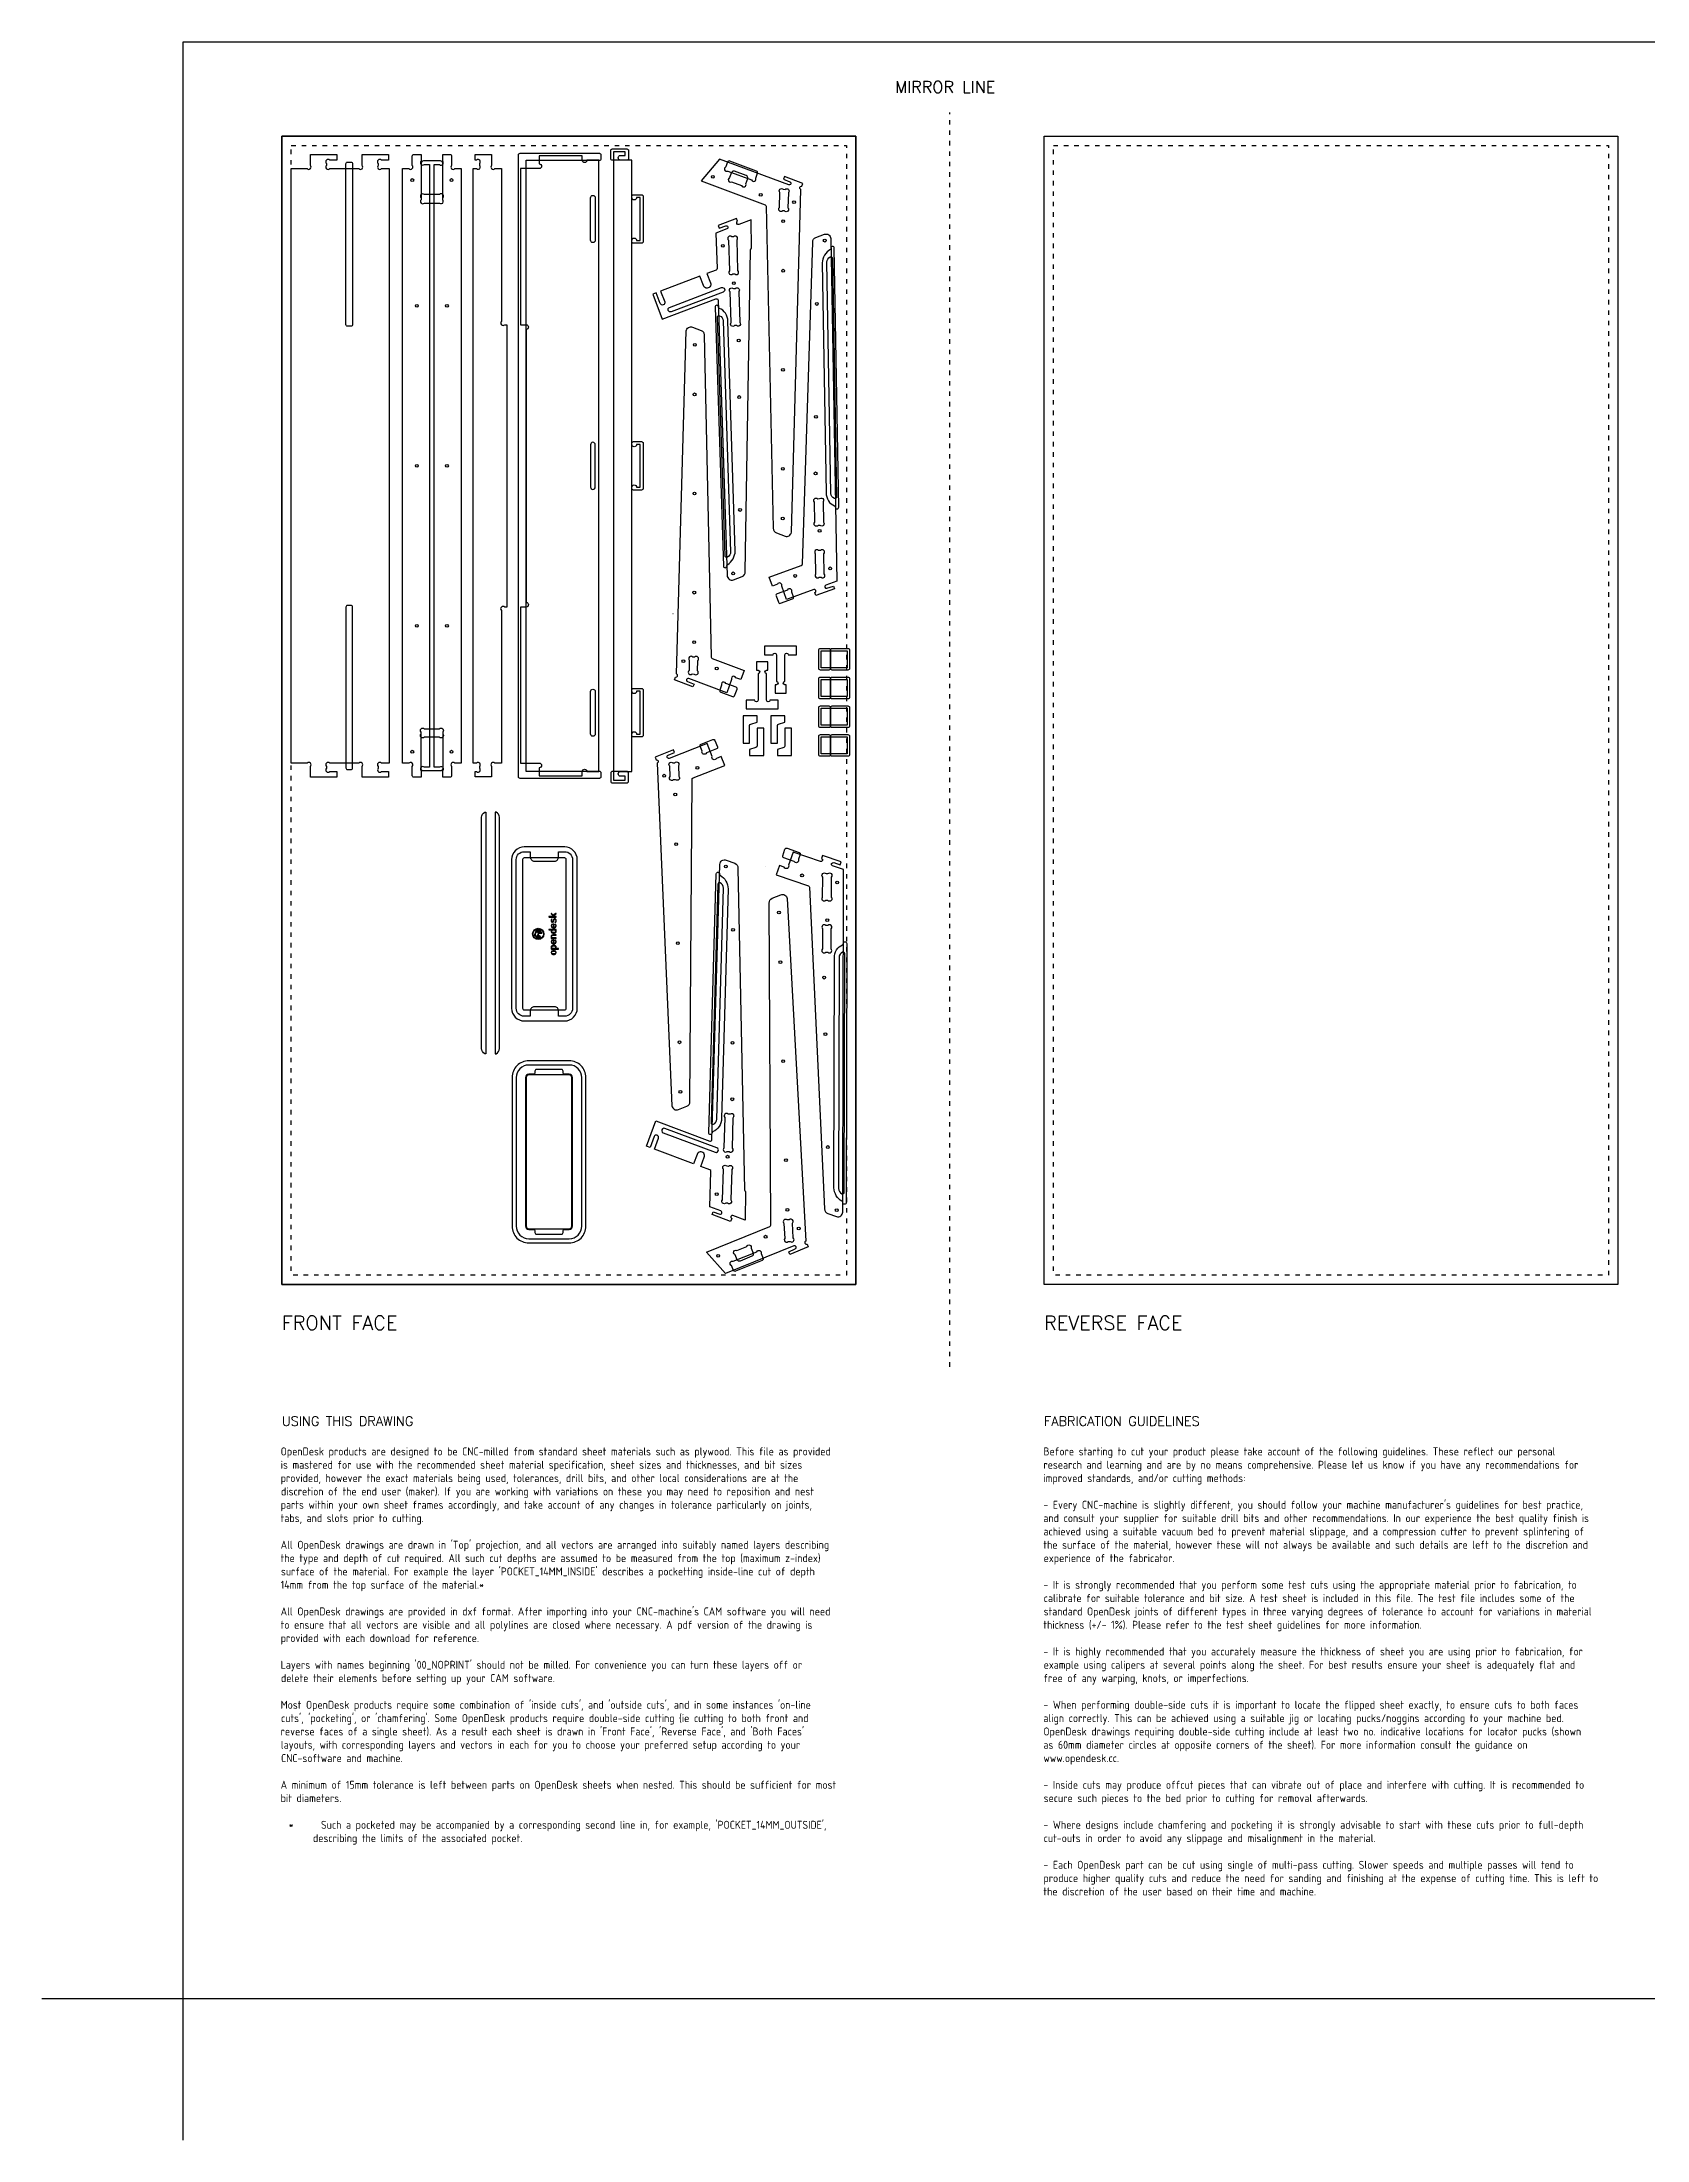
# Model space of a CAD drawing. Extents: x -300 to 5880, y -300 to 4158.
# Drawn here: x -300 to 3112, y -300 to 4158 of the extents above; entities that cross this region are included whole.
import ezdxf
from ezdxf.enums import TextEntityAlignment as Align

# ---------------------------------------------------------------- set-up
doc = ezdxf.new("R2010")
doc.units = 0
doc.linetypes.add('DGN_STYLE_5', pattern=[22.17944, 9.505474, -12.673965])
doc.layers.get('0').update_dxf_attribs({"linetype": 'CONTINUOUS'})
for name, color, linetype in [('00-NOPRINT_TEXT', 7, 'CONTINUOUS'), ('00_NOPRINT_TOLERANCE', 7, 'DGN_STYLE_5'), ('CUTOUT_18MM_INSIDE', 1, 'CONTINUOUS'), ('CUTOUT_18MM_OUTSIDE', 6, 'CONTINUOUS'), ('POCKET_11MM_INSIDE', 171, 'CONTINUOUS'), ('POCKET_12MM_INSIDE', 172, 'CONTINUOUS'), ('POCKET_12MM_OUTSIDE', 172, 'CONTINUOUS'), ('POCKET_1MM_INSIDE', 161, 'CONTINUOUS'), ('POCKET_4MM_INSIDE', 115, 'CONTINUOUS'), ('POCKET_6MM_INSIDE', 145, 'CONTINUOUS'), ('POCKET_6MM_OUTSIDE', 145, 'CONTINUOUS'), ('POCKET_8MM_INSIDE', 168, 'CONTINUOUS'), ('POCKET_9MM_INSIDE', 169, 'CONTINUOUS')]:
    doc.layers.add(name, color=color, linetype=linetype)
doc.layers.add('BOARD_$TH-NOMINAL', color=3, linetype='CONTINUOUS', lineweight=30)
doc.layers.add('TOP-HOLE-6MM-DIAM_14MM', color=220, linetype='CONTINUOUS', true_color=0xff00c7)
doc.styles.add('OD-ISOCP-17', font='isocp.shx', dxfattribs={"height": 17})
doc.styles.add('OD-SIMPLEX-20', font='simplex.shx', dxfattribs={"height": 20})
doc.styles.add('OD-SIMPLEX-25', font='simplex.shx', dxfattribs={"height": 25})
doc.styles.add('OD-SIMPLEX-30', font='simplex.shx', dxfattribs={"height": 30})

msp = doc.modelspace()

# ---------------------------------------------------------------- linework, layer by layer
msp.add_lwpolyline([(210, 3958), (210, 1518), (1430, 1518), (1430, 3958)], close=True)
at = {"layer": '00-NOPRINT_TEXT', "flags": 128}
msp.add_lwpolyline([(0, 4158), (5880, 4158), (5880, 0), (0, 0)], close=True, dxfattribs=at)
msp.add_lwpolyline([(0, -300), (0, 0), (-300, 0)], dxfattribs=at)
at = {"layer": '00_NOPRINT_TOLERANCE'}
msp.add_line((1630, 1343.2), (1630, 4008), dxfattribs=at)
at = {"layer": '00_NOPRINT_TOLERANCE', "flags": 128}
for points in [[(210, 3958), (1430, 3958), (1430, 1518), (210, 1518)], [(230, 3938), (1410, 3938), (1410, 1538), (230, 1538)], [(1830, 3958), (3050, 3958), (3050, 1518), (1830, 1518)], [(1850, 3938), (3030, 3938), (3030, 1538), (1850, 1538)]]:
    msp.add_lwpolyline(points, close=True, dxfattribs=at)
at = {"layer": 'BOARD_$TH-NOMINAL', "flags": 128}
for points in [[(210, 3958), (1430, 3958), (1430, 1518), (210, 1518)], [(1830, 3958), (3050, 3958), (3050, 1518), (1830, 1518)]]:
    msp.add_lwpolyline(points, close=True, dxfattribs=at)
at = {"layer": 'CUTOUT_18MM_INSIDE', "linetype": 'Continuous'}
for points in [[(866, 3736.8), (866, 3826.8, -1), (876, 3826.8), (876, 3736.8, -1)], [(866, 3302.3), (866, 3212.3, 1), (876, 3212.3), (876, 3302.3, 1)], [(866, 2687.8), (866, 2777.8, -1), (876, 2777.8), (876, 2687.8, -1)]]:
    msp.add_lwpolyline(points, format="xyb", close=True, dxfattribs=at)
at = {"layer": 'CUTOUT_18MM_INSIDE'}
msp.add_lwpolyline([(727.8, 1641.7, 0.414214), (734.8, 1634.7), (744.3, 1634.7, -0.414214), (747.8, 1631.2), (747.8, 1628.2, 0.414214), (751.3, 1624.7), (804.3, 1624.7, 0.414214), (807.8, 1628.2), (807.8, 1631.2, -0.414214), (811.3, 1634.7), (820.8, 1634.7, 0.414214), (827.8, 1641.7), (827.8, 1957.7, 0.414214), (820.8, 1964.7), (811.3, 1964.7, -0.414214), (807.8, 1968.2), (807.8, 1971.2, 0.414214), (804.3, 1974.7), (751.3, 1974.7, 0.414214), (747.8, 1971.2), (747.8, 1968.2, -0.414214), (744.3, 1964.7), (734.8, 1964.7, 0.414214), (727.8, 1957.7)], format="xyb", close=True, dxfattribs=at)
at = {"layer": 'CUTOUT_18MM_OUTSIDE', "color": 6, "linetype": 'Continuous'}
for p, q in [((1154.6, 3760.2), (1154.6, 3760.2)), ((1293.4, 3531.7), (1293.4, 3531.7)), ((1041, 2943.4), (1041.7, 2943.6)), ((1075.9, 2805.1), (1075.9, 2805.1)), ((1238.2, 2405.1), (1238.2, 2405.1)), ((1141.9, 1674.6), (1141.9, 1674.6))]:
    msp.add_line(p, q, dxfattribs=at)
for points in [[(914.9, 3924.8), (914.9, 2589.8), (939.9, 2589.8), (939.9, 2597.8), (929.9, 2597.8, -1), (929.9, 2607.8), (953.9, 2607.8), (953.9, 2687.3, -1), (963.9, 2687.3), (971.9, 2687.3), (971.9, 2778.3), (963.9, 2778.3, -1), (953.9, 2778.3), (953.9, 3211.8, -1), (963.9, 3211.8), (971.9, 3211.8), (971.9, 3302.8), (963.9, 3302.8, -1), (953.9, 3302.8), (953.9, 3736.3, -1), (963.9, 3736.3), (971.9, 3736.3), (971.9, 3827.3), (963.9, 3827.3, -1), (953.9, 3827.3), (953.9, 3906.8), (929.9, 3906.8, -1), (929.9, 3916.8), (939.9, 3916.8), (939.9, 3924.8)], [(229.7, 2625.8), (229.7, 3888.8), (263.4, 3888.8, 1), (270.5, 3895.8), (270.5, 3918.6), (298.4, 3918.6), (326.7, 3918.6), (326.7, 3906.8), (311.8, 3906.8, 1), (304.7, 3899.7), (304.7, 3895.8, 1), (311.8, 3888.8), (373.4, 3888.8, 1), (380.5, 3895.8), (380.5, 3918.6), (408.4, 3918.6), (436.7, 3918.6), (436.7, 3906.8), (421.8, 3906.8, 1), (414.7, 3899.7), (414.7, 3895.8, 1), (421.8, 3888.8), (437.7, 3888.8), (437.7, 2625.8), (421.8, 2625.8, 1), (414.7, 2618.7), (414.7, 2614.8, 1), (421.8, 2607.8), (436.7, 2607.8), (436.7, 2596), (408.4, 2596), (380.5, 2596), (380.5, 2618.7, 1), (373.4, 2625.8), (311.8, 2625.8, 1), (304.7, 2618.7), (304.7, 2614.8, 1), (311.8, 2607.8), (326.7, 2607.8), (326.7, 2596), (298.4, 2596), (270.5, 2596), (270.5, 2618.7, 1), (263.4, 2625.8)], [(466.7, 2625.8), (466.7, 3888.8), (480.2, 3888.8, 1), (487.2, 3895.8), (487.2, 3915.8, -0.414214), (490.2, 3918.8), (506, 3918.8), (506, 3904.8, 1), (513, 3897.8), (523.9, 3897.8), (523.9, 2616.8), (513, 2616.8, 1), (506, 2609.7), (506, 2595.8), (490.2, 2595.8, -0.414214), (487.2, 2598.8), (487.2, 2618.7, 1), (480.2, 2625.8)], [(533.9, 2616.8), (533.9, 3897.8), (544.8, 3897.8, 1), (551.9, 3904.8), (551.9, 3918.8), (567.6, 3918.8, -0.414214), (570.6, 3915.8), (570.6, 3895.8, 1), (577.7, 3888.8), (591.1, 3888.8), (591.1, 2625.8), (577.7, 2625.8, 1), (570.6, 2618.7), (570.6, 2598.8, -0.414214), (567.6, 2595.8), (551.9, 2595.8), (551.9, 2609.7, 1), (544.8, 2616.8)], [(688.5, 3557.3), (688.5, 2957.3), (683.6, 2957.3, 1), (676.5, 2950.2), (676.5, 2625.8), (662.8, 2625.8, 1), (655.8, 2618.7), (655.8, 2596.4), (633.5, 2596.4), (620.5, 2596.4), (620.5, 2607.8), (623.4, 2607.8, 1), (630.5, 2614.8), (630.5, 2618.7, 1), (623.4, 2625.8), (616.5, 2625.8), (616.5, 3888.8), (623.4, 3888.8, 1), (630.5, 3895.8), (630.5, 3899.7, 1), (623.4, 3906.8), (620.5, 3906.8), (620.5, 3918.6), (633.5, 3918.6), (655.8, 3918.6), (655.8, 3895.8, 1), (662.8, 3888.8), (676.5, 3888.8), (676.5, 3564.3, 1), (683.6, 3557.3)], [(717, 3888.8), (717, 3557.3), (729.2, 3557.3, -1), (729.2, 3547.3), (729.2, 2967.3, -1), (729.2, 2957.3), (717, 2957.3), (717, 2625.8), (757, 2625.8, -1), (757, 2615.8), (757, 2598.8), (848.5, 2598.8), (848.5, 2607.8, -1), (858.5, 2607.8), (884, 2607.8), (884, 3906.8), (858.5, 3906.8, -1), (848.5, 3906.8), (848.5, 3915.8), (757, 3915.8), (757, 3898.8, -1), (757, 3888.8)], [(1207.3, 3780.2), (1181.5, 3770.4), (1181.4, 3770.4, -0.976109), (1178.8, 3776.9), (1176.5, 3782.9), (1137.3, 3768), (1139.4, 3762.3), (1153.4, 3767.3, -1), (1155.8, 3760.7), (1132.7, 3751.9), (1135.1, 3676.7, -0.320521), (1132.9, 3673.4), (1113.4, 3666), (1121, 3646, -1.000001), (1105.9, 3640.2), (1098.3, 3660.2), (1015, 3628.6), (1023.7, 3605.7, -1), (1014.4, 3602.2), (1005.7, 3625.1), (998.2, 3622.2), (1018.4, 3568.9), (1132.6, 3612.3, -0.514553), (1137.3, 3609.1), (1156.5, 3024.3, 0.514543), (1170, 3015.2), (1170, 3015.2), (1188.3, 3022.2, 0.334209), (1194.7, 3032.3), (1206.2, 3716.3, -0.306929), (1208.5, 3719.5)], [(1376.6, 3740.2), (1389.4, 3012.3), (1389.4, 3012.3), (1366.1, 3003.8, 1), (1368.5, 2997.3), (1382.5, 3002), (1384.6, 2996.3), (1345.1, 2982), (1342.9, 2988, 0.976109), (1340.4, 2994.5), (1282.5, 2973.5), (1272.4, 3001.4, 1), (1263.3, 3005.6), (1253, 3001.9), (1246, 3021.1), (1314.1, 3045.8, 0.306929), (1316.4, 3049), (1338.3, 3732.7, -0.334209), (1344.8, 3742.8), (1363.3, 3749.5), (1363.2, 3749.4, -0.514543)], [(1107.7, 3536), (1122.4, 2851.1, 0.306942), (1124.7, 2847.9), (1192.5, 2822.5), (1185.3, 2803.3), (1174.9, 2807.2, 1), (1165.8, 2803.1), (1155.5, 2775.3), (1074.7, 2805.6, 1), (1072.2, 2799), (1086, 2793.5), (1083.8, 2787.8), (1044.5, 2802.6), (1046.7, 2808.5, 0.976109), (1049, 2815.2), (1049, 2815.2), (1069.4, 3543.9, -0.485193), (1082.8, 3552), (1101.2, 3545.2, -0.306932)], [(1360.3, 3180.7), (1361, 3137.8, -1), (1354.1, 3130.6), (1349.9, 3130.6, -1), (1342.7, 3137.5), (1342, 3180.4, -1), (1349, 3187.5), (1353.1, 3187.6, -1)], [(1362.9, 3027.8), (1362.2, 3070.7, 1), (1355, 3077.6), (1350.8, 3077.6, 1), (1343.9, 3070.4), (1344.6, 3027.5, 1), (1351.8, 3020.6), (1356, 3020.6, 1)], [(1093.7, 2821.9), (1094.3, 2843.8, 1), (1087.4, 2851), (1083.3, 2851.1, 1), (1076, 2844.3), (1075.4, 2822.4, 1), (1082.3, 2815.1), (1086.4, 2815, 1)], [(1077.3, 1905.9), (1081.8, 2591, -0.306942), (1084, 2594.2), (1151.4, 2620.6), (1144, 2639.7), (1133.7, 2635.7, -1), (1124.5, 2639.7), (1113.7, 2667.2), (1033.4, 2635.8, -1), (1030.9, 2642.3), (1044.5, 2648), (1042.3, 2653.7), (1003.2, 2638.4), (1005.5, 2632.4, -0.976109), (1007.9, 2625.8), (1007.9, 2625.8), (1039.2, 1897.5, 0.485193), (1052.8, 1889.5), (1071, 1896.7, 0.306932)], [(1052.7, 2619.7), (1053.6, 2597.9, -1), (1046.8, 2590.5), (1042.7, 2590.4, -1), (1035.3, 2597.1), (1034.4, 2619, -1), (1041.1, 2626.3), (1045.3, 2626.5, -1)], [(1194.7, 1654.8), (1168.8, 1664.5), (1168.8, 1664.5, 0.976109), (1166.1, 1658), (1163.9, 1652), (1124.6, 1666.8), (1126.7, 1672.5), (1140.7, 1667.6, 1), (1143.1, 1674.1), (1119.9, 1682.8), (1122.1, 1758, 0.320521), (1119.8, 1761.4), (1100.4, 1768.7), (1107.9, 1788.7, 1.000001), (1092.7, 1794.4), (1085.2, 1774.4), (1001.8, 1805.7), (1010.4, 1828.6, 1), (1001.1, 1832.1), (992.5, 1809.2), (985, 1812), (1005, 1865.4), (1119.3, 1822.5, 0.514553), (1124, 1825.6), (1141, 2410.6, -0.514543), (1154.5, 2419.7), (1154.4, 2419.7), (1172.8, 2412.8, -0.334209), (1179.2, 2402.6), (1193.3, 1718.7, 0.306929), (1195.6, 1715.5)], [(1402.1, 1671.6), (1404, 2399.6), (1404, 2399.6), (1380.6, 2407.7, -1), (1382.9, 2414.3), (1396.9, 2409.8), (1398.9, 2415.6), (1359.2, 2429.3), (1357.1, 2423.2, -0.976109), (1354.7, 2416.7), (1296.5, 2436.8), (1286.8, 2408.8, -1), (1277.8, 2404.4), (1267.4, 2408), (1260.8, 2388.6), (1329.2, 2365, -0.306929), (1331.6, 2361.8), (1363.7, 1678.5, 0.334209), (1370.4, 1668.6), (1388.9, 1662.1), (1388.9, 1662.2, 0.514543)], [(1377.8, 2383.7), (1377.7, 2340.8, -1), (1370.6, 2333.8), (1366.4, 2333.8, -1), (1359.4, 2340.9), (1359.5, 2383.7, -1), (1366.6, 2390.8), (1370.7, 2390.8, -1)], [(1377.4, 2230.8), (1377.5, 2273.7, 1), (1370.5, 2280.8), (1366.3, 2280.8, 1), (1359.2, 2273.7), (1359.1, 2230.9, 1), (1366.2, 2223.8), (1370.3, 2223.8, 1)]]:
    msp.add_lwpolyline(points, format="xyb", close=True, dxfattribs=at)
at = {"layer": 'CUTOUT_18MM_OUTSIDE'}
for points in [[(1237.3, 3812.1, -0.306932), (1239.6, 3808.9), (1254.6, 3124.9, 0.334209), (1261.1, 3114.8), (1279.5, 3107.9, 0.485193), (1292.9, 3116.1), (1313, 3844.8, -0.976109), (1315.3, 3851.4), (1317.5, 3857.4), (1278.2, 3872.1), (1276, 3866.4), (1289.8, 3861, -1), (1287.3, 3854.4), (1140.4, 3909.3), (1101.3, 3862.9)], [(1279.2, 2774.1), (1282.2, 2774.1), (1282.2, 2792.1), (1279.2, 2792.1, -1), (1279.2, 2799.1), (1279.2, 2856.1, -1), (1286.2, 2856.1), (1304.2, 2856.1), (1304.2, 2874.1), (1236.2, 2874.1), (1236.2, 2856.1), (1254.2, 2856.1, -1), (1261.2, 2856.1), (1261.2, 2799.1, -1), (1261.2, 2792.1), (1258.2, 2792.1), (1258.2, 2774.1)], [(1222.2, 2841.1), (1219.2, 2841.1), (1219.2, 2823.1), (1222.2, 2823.1, -1), (1222.2, 2816.1), (1222.2, 2759.1, -1), (1215.2, 2759.1), (1197.2, 2759.1), (1197.2, 2741.1), (1265.2, 2741.1), (1265.2, 2759.1), (1247.2, 2759.1, -1), (1240.2, 2759.1), (1240.2, 2816.1, -1), (1240.2, 2823.1), (1243.2, 2823.1), (1243.2, 2841.1)], [(1190.2, 2726.1), (1190.2, 2668.1), (1204.2, 2668.1), (1204.2, 2705.5, -0.332673), (1206.8, 2708.8), (1220.2, 2712.8), (1220.2, 2726.1)], [(1249.2, 2726.1), (1249.2, 2668.1), (1263.2, 2668.1), (1263.2, 2705.5, -0.332673), (1265.8, 2708.8), (1279.2, 2712.8), (1279.2, 2726.1)], [(1234.2, 2641.6), (1234.2, 2699.6), (1220.2, 2699.6), (1220.2, 2662.3, -0.332673), (1217.7, 2658.9), (1204.2, 2654.9), (1204.2, 2641.6)], [(1293.2, 2641.6), (1293.2, 2699.6), (1279.2, 2699.6), (1279.2, 2662.3, -0.332673), (1276.7, 2658.9), (1263.2, 2654.9), (1263.2, 2641.6)], [(634.3, 2019.3), (634.3, 2510.6, -0.294716), (641.3, 2521.5, -0.142895), (643.3, 2521.8), (643.3, 2008.1, -0.142895), (641.3, 2008.3, -0.294716)], [(672.3, 2019.3), (672.3, 2510.6, 0.294716), (665.2, 2521.5, 0.142895), (663.3, 2521.8), (663.3, 2008.1, 0.142895), (665.2, 2008.3, 0.294716)], [(746.6, 2417.5), (789.6, 2417.5, 0.414214), (798.1, 2426), (798.1, 2437.5), (811.1, 2437.5, -0.414214), (827.9, 2420.7), (827.9, 2104.7, -0.414214), (811.1, 2087.9), (798.1, 2087.9), (798.1, 2099.4, 0.414214), (789.6, 2107.9), (746.6, 2107.9, 0.414214), (738.1, 2099.4), (738.1, 2087.9), (725.1, 2087.9, -0.414214), (708.3, 2104.7), (708.3, 2420.7, -0.414214), (725.1, 2437.5), (738.1, 2437.5), (738.1, 2426, 0.414214)], [(1247.2, 1640.9, 0.306932), (1249.4, 1644.1), (1246, 2328.2, -0.334209), (1252.2, 2338.5), (1270.4, 2345.9, -0.485193), (1284, 2338.1), (1323.7, 1610.1, 0.976109), (1326.2, 1603.6), (1328.6, 1597.7), (1289.6, 1581.9), (1287.4, 1587.6), (1300.9, 1593.4, 1), (1298.3, 1599.9), (1153, 1541.1), (1112.6, 1586.4)], [(847.3, 1957.7, 0.414214), (820.8, 1984.2), (734.8, 1984.2, 0.414214), (708.3, 1957.7), (708.3, 1641.7, 0.414214), (734.8, 1615.2), (820.8, 1615.2, 0.414214), (847.3, 1641.7)]]:
    msp.add_lwpolyline(points, format="xyb", close=True, dxfattribs=at)
for points in [[(1411.7, 2828.3), (1356.2, 2828.3), (1356.2, 2864.3), (1411.7, 2864.3)], [(1411.7, 2767.3), (1356.2, 2767.3), (1356.2, 2803.3), (1411.7, 2803.3)], [(1411.7, 2706.3), (1356.2, 2706.3), (1356.2, 2742.3), (1411.7, 2742.3)], [(1411.7, 2645.3), (1356.2, 2645.3), (1356.2, 2681.3), (1411.7, 2681.3)]]:
    msp.add_lwpolyline(points, close=True, dxfattribs=at)
at = {"layer": 'POCKET_11MM_INSIDE'}
for points in [[(1413.2, 2823.3), (1379.7, 2823.3, -0.414214), (1376.2, 2826.8), (1376.2, 2865.8, -0.414214), (1379.7, 2869.3), (1413.2, 2869.3, -0.414214), (1416.7, 2865.8), (1416.7, 2826.8, -0.414214)], [(1413.2, 2762.3), (1379.7, 2762.3, -0.414214), (1376.2, 2765.8), (1376.2, 2804.8, -0.414214), (1379.7, 2808.3), (1413.2, 2808.3, -0.414214), (1416.7, 2804.8), (1416.7, 2765.8, -0.414214)], [(1413.2, 2701.3), (1379.7, 2701.3, -0.414214), (1376.2, 2704.8), (1376.2, 2743.8, -0.414214), (1379.7, 2747.3), (1413.2, 2747.3, -0.414214), (1416.7, 2743.8), (1416.7, 2704.8, -0.414214)], [(1413.2, 2640.3), (1379.7, 2640.3, -0.414214), (1376.2, 2643.8), (1376.2, 2682.8, -0.414214), (1379.7, 2686.3), (1413.2, 2686.3, -0.414214), (1416.7, 2682.8), (1416.7, 2643.8, -0.414214)]]:
    msp.add_lwpolyline(points, format="xyb", close=True, dxfattribs=at)
at = {"layer": 'POCKET_12MM_INSIDE', "color": 175, "linetype": 'Continuous'}
for points in [[(349.7, 3553.8, -0.414214), (346.2, 3557.3), (346.2, 3899.1, -0.414214), (349.7, 3902.6), (356.7, 3902.6, -0.414214), (360.2, 3899.1), (360.2, 3557.3, -0.414214), (356.7, 3553.8)], [(1165.9, 3860.6), (1187, 3852.8, 0.996654), (1196.1, 3856.9), (1200.2, 3867.8, 0.414214), (1197.2, 3874.2), (1172.3, 3883.5, 0.414214), (1165.9, 3880.6), (1161.8, 3869.7, 1.003335)], [(544.8, 3833.8), (513, 3833.8, 1), (505.9, 3826.7), (505.9, 3822.8, 1), (513, 3815.8), (544.8, 3815.8, 1), (551.9, 3822.8), (551.9, 3826.7, 1)], [(349.7, 2960.8, 0.414214), (346.2, 2957.3), (346.2, 2615.5, 0.414214), (349.7, 2612), (356.7, 2612, 0.414214), (360.2, 2615.5), (360.2, 2957.3, 0.414214), (356.7, 2960.8)], [(544.8, 2680.8), (513, 2680.8, -1), (505.9, 2687.8), (505.9, 2691.7, -1), (513, 2698.8), (544.8, 2698.8, -1), (551.9, 2691.7), (551.9, 2687.8, -1)], [(1177.2, 1590.4), (1198, 1598.8, -0.996654), (1207.2, 1595), (1211.6, 1584.2, -0.414214), (1208.8, 1577.7), (1184.1, 1567.7, -0.414214), (1177.6, 1570.4), (1173.3, 1581.2, -1.003335)]]:
    msp.add_lwpolyline(points, format="xyb", close=True, dxfattribs=at)
at = {"layer": 'POCKET_12MM_INSIDE', "color": 47, "linetype": 'Continuous'}
for points in [[(1286.6, 3837.6), (1285.7, 3805.7, -1), (1278.5, 3798.9), (1274.5, 3799, -1), (1267.6, 3806.2), (1268.5, 3838.1, -1), (1275.8, 3844.9), (1279.7, 3844.8, -1)], [(1179.5, 3672.5), (1177.4, 3737.4, 1), (1170.1, 3744.2), (1166.2, 3744.1, 1), (1159.3, 3736.8), (1161.4, 3672, 1), (1168.7, 3665.1), (1172.7, 3665.3, 1)], [(1181, 3627.4), (1183.1, 3562.6, -1), (1176.2, 3555.3), (1172.3, 3555.2, -1), (1165, 3562), (1162.9, 3626.8, -1), (1169.7, 3634.1), (1173.7, 3634.3, -1)], [(1167.8, 1807.5), (1169.6, 1872.3, 1), (1162.7, 1879.6), (1158.8, 1879.7, 1), (1151.5, 1872.8), (1149.7, 1808, 1), (1156.5, 1800.7), (1160.5, 1800.6, 1)], [(1166.5, 1762.4), (1164.6, 1697.5, -1), (1157.4, 1690.7), (1153.4, 1690.8, -1), (1146.5, 1698.1), (1148.4, 1762.9, -1), (1155.6, 1769.8), (1159.6, 1769.6, -1)], [(1297.1, 1616.7), (1295.4, 1648.5, 1), (1288, 1655.2), (1284, 1655, 1), (1277.3, 1647.5), (1279.1, 1615.7, 1), (1286.5, 1609), (1290.5, 1609.3, 1)]]:
    msp.add_lwpolyline(points, format="xyb", close=True, dxfattribs=at)
at = {"layer": 'POCKET_12MM_INSIDE'}
msp.add_lwpolyline([(698.3, 2104.7, 0.414214), (725.1, 2077.9), (811.1, 2077.9, 0.414214), (837.9, 2104.7), (837.9, 2420.7, 0.414214), (811.1, 2447.5), (725.1, 2447.5, 0.414214), (698.3, 2420.7)], format="xyb", close=True, dxfattribs=at)
at = {"layer": 'POCKET_12MM_OUTSIDE'}
msp.add_lwpolyline([(721.6, 2104.7, 0.414214), (725.1, 2101.2), (811.1, 2101.2, 0.414214), (814.6, 2104.7), (814.6, 2420.7, 0.414214), (811.1, 2424.2), (725.1, 2424.2, 0.414214), (721.6, 2420.7)], format="xyb", close=True, dxfattribs=at)
at = {"layer": 'POCKET_1MM_INSIDE'}
for points in [[(787.5, 2301.9), (793.1, 2305.3, 1), (792.6, 2306.2), (786.7, 2302.7), (783.3, 2306.1, 1), (782.6, 2305.4), (788.4, 2299.6), (777.9, 2299.6, 1), (777.9, 2298.6), (792.8, 2298.6, 1), (792.8, 2299.6), (789.8, 2299.6)], [(782.5, 2292.5, 0.064559), (782.3, 2290.9, 0.071132), (782.5, 2289.4, 0.090234), (783.1, 2288.3, 0.159121), (784.3, 2287.4), (784.9, 2287.3, 0.087909), (785.9, 2287.5), (786.4, 2287.8), (786.6, 2288, 0.07539), (787.1, 2288.6), (787.5, 2289.4), (787.7, 2290.2), (787.8, 2290.7), (787.9, 2291.3), (788.1, 2292), (788.5, 2292.9, -0.156256), (789.2, 2293.7), (789.6, 2293.8), (790.1, 2293.9, -0.165476), (791.2, 2293.5), (791.5, 2293.2), (791.8, 2292.9), (792.1, 2292.3), (792.2, 2291.9, -0.061667), (792.3, 2290.9, -0.057744), (792.2, 2289.8, -0.20065), (790.7, 2287.7, 1), (791.2, 2286.9, 0.20065), (793.2, 2289.6, 0.057744), (793.3, 2290.9, 0.061667), (793.2, 2292.1), (793, 2292.6), (792.6, 2293.4), (792.3, 2293.9), (791.9, 2294.3, 0.165476), (790.1, 2294.9), (789.4, 2294.8, 0.068873), (788.7, 2294.5, 0.157364), (787.6, 2293.4, 0.049524), (787.1, 2292.3), (786.9, 2291.5), (786.8, 2290.9), (786.7, 2290.4), (786.5, 2289.7), (786.3, 2289.1), (785.9, 2288.7), (785.8, 2288.6), (785.5, 2288.5, -0.087909), (784.9, 2288.3), (784.6, 2288.4, -0.159121), (783.9, 2288.9, -0.090234), (783.5, 2289.7, -0.071132), (783.3, 2290.9, -0.064559), (783.5, 2292.2, -0.112575), (784.1, 2293.4, 1), (783.3, 2294, 0.112575)], [(786.1, 2283.6, 1), (786.1, 2275.9), (789.5, 2275.9, 0.833525), (790.8, 2283.3, 1), (790.5, 2282.4, -0.833525), (789.5, 2276.9), (788.3, 2276.9), (788.3, 2283.1, 0.414214), (787.8, 2283.6)], [(787.3, 2276.9), (786.1, 2276.9, -1), (786.1, 2282.6), (787.3, 2282.6)], [(777.9, 2272.2, 1), (777.9, 2271.2), (783.6, 2271.2, 0.685082), (786.1, 2264.6), (789.5, 2264.6, 0.685082), (792.1, 2271.2), (792.8, 2271.2, 1), (792.8, 2272.2)], [(786.1, 2260.9, 0.685082), (783.6, 2254.2), (782.8, 2254.2, 1), (782.8, 2253.2), (792.8, 2253.2, 1), (792.8, 2254.2), (786.1, 2254.2, -1), (786.1, 2259.9), (792.8, 2259.9, 1), (792.8, 2260.9)], [(786.1, 2249.6, 1), (786.1, 2241.9), (789.5, 2241.9, 0.833525), (790.8, 2249.3, 1), (790.5, 2248.4, -0.833525), (789.5, 2242.9), (788.3, 2242.9), (788.3, 2249.1, 0.414214), (787.8, 2249.6)], [(786.1, 2238.2, 0.685082), (783.6, 2231.6), (782.8, 2231.6, 1), (782.8, 2230.6), (797.7, 2230.6, 1), (797.7, 2231.6), (792.1, 2231.6, 0.685082), (789.5, 2238.2)], [(789.5, 2271.2, -1), (789.5, 2265.6), (786.1, 2265.6, -1), (786.1, 2271.2)], [(787.3, 2248.6), (787.3, 2242.9), (786.1, 2242.9, -1), (786.1, 2248.6)], [(789.5, 2237.2, -1), (789.5, 2231.6), (786.1, 2231.6, -1), (786.1, 2237.2)], [(786.1, 2226.9, 1), (786.1, 2219.2), (789.5, 2219.2, 1), (789.5, 2226.9)], [(789.5, 2225.9, -1), (789.5, 2220.2), (786.1, 2220.2, -1), (786.1, 2225.9)]]:
    msp.add_lwpolyline(points, format="xyb", close=True, dxfattribs=at)
for points in [[(750.8, 2270), (750.6, 2269.7), (746.9, 2260.6), (746.9, 2260.5), (746.9, 2260.3), (747, 2260), (747.1, 2260), (752, 2255.5), (752.4, 2255.3), (759.1, 2255.3), (759.6, 2255.7), (759.5, 2256.3), (754.9, 2260.5), (756.4, 2264.4), (762.8, 2264.4), (763.3, 2264.8), (763.4, 2265), (763.2, 2265.4), (758.2, 2269.9), (758.1, 2270), (758.1, 2270), (758.1, 2270), (757.8, 2270.1), (751.1, 2270.1), (751, 2270)], [(755.4, 2264.9), (752.2, 2256.9), (748.1, 2260.5), (751.3, 2268.5)], [(757.6, 2268.9), (761.3, 2265.6), (756.3, 2265.6), (752.6, 2268.9)], [(757.6, 2256.5), (753.2, 2256.5), (754.4, 2259.4)]]:
    msp.add_lwpolyline(points, close=True, dxfattribs=at)
for radius in [12.1, 11.1]:
    msp.add_circle((755, 2262.7), radius, dxfattribs=at)
at = {"layer": 'POCKET_4MM_INSIDE'}
for points in [[(1372.7, 2823.3), (1354.7, 2823.3, -0.414214), (1351.2, 2826.8), (1351.2, 2865.8, -0.414214), (1354.7, 2869.3), (1372.7, 2869.3, -0.414214), (1376.2, 2865.8), (1376.2, 2826.8, -0.414214)], [(1372.7, 2762.3), (1354.7, 2762.3, -0.414214), (1351.2, 2765.8), (1351.2, 2804.8, -0.414214), (1354.7, 2808.3), (1372.7, 2808.3, -0.414214), (1376.2, 2804.8), (1376.2, 2765.8, -0.414214)], [(1372.7, 2701.3), (1354.7, 2701.3, -0.414214), (1351.2, 2704.8), (1351.2, 2743.8, -0.414214), (1354.7, 2747.3), (1372.7, 2747.3, -0.414214), (1376.2, 2743.8), (1376.2, 2704.8, -0.414214)], [(1372.7, 2640.3), (1354.7, 2640.3, -0.414214), (1351.2, 2643.8), (1351.2, 2682.8, -0.414214), (1354.7, 2686.3), (1372.7, 2686.3, -0.414214), (1376.2, 2682.8), (1376.2, 2643.8, -0.414214)]]:
    msp.add_lwpolyline(points, format="xyb", close=True, dxfattribs=at)
at = {"layer": 'POCKET_6MM_INSIDE'}
for points in [[(1358.7, 3688.5), (1367, 3200), (1367.2, 3195.7), (1368.1, 3191.3), (1369.6, 3187), (1371.7, 3183.1), (1374.3, 3179.5), (1377.4, 3176.5), (1380.8, 3174.2), (1384.4, 3172.4), (1384.3, 3172.5), (1385.2, 3172), (1385.9, 3171.3), (1386.4, 3170.3), (1386.6, 3169.3), (1386.9, 3168), (1387.7, 3166.8), (1388.9, 3166.1), (1390.2, 3165.8), (1391.4, 3166.1), (1392.6, 3166.9), (1393.4, 3168.1), (1393.6, 3169.4), (1384.2, 3720), (1383.9, 3721.3), (1383.1, 3722.5), (1381.9, 3723.3), (1380.7, 3723.5), (1379.4, 3723.2), (1378.2, 3722.4), (1377.4, 3721.2), (1377.2, 3719.9), (1377.1, 3718.9), (1376.6, 3717.9), (1375.9, 3717.1), (1375, 3716.6), (1371.8, 3714.5), (1368.8, 3711.8), (1366, 3708.6), (1363.5, 3705), (1361.6, 3701), (1360.1, 3696.8), (1359.1, 3692.6)], [(1173.7, 3076.2), (1157.9, 3564.5), (1157.6, 3568.9), (1156.7, 3573.2), (1155.2, 3577.5), (1153, 3581.4), (1150.3, 3584.9), (1147.2, 3587.9), (1143.7, 3590.2), (1140.1, 3591.8), (1140.3, 3591.8), (1139.3, 3592.2), (1138.6, 3593), (1138.1, 3594), (1137.9, 3595), (1137.6, 3596.3), (1136.8, 3597.4), (1135.6, 3598.2), (1134.3, 3598.4), (1133, 3598.1), (1131.8, 3597.3), (1131.1, 3596.1), (1130.9, 3594.8), (1148.6, 3044.3), (1148.9, 3043), (1149.7, 3041.9), (1151, 3041.1), (1152.3, 3040.9), (1153.5, 3041.2), (1154.7, 3042), (1155.4, 3043.3), (1155.6, 3044.5), (1155.8, 3045.6), (1156.2, 3046.6), (1156.9, 3047.4), (1157.8, 3047.9), (1160.9, 3050), (1163.9, 3052.8), (1166.7, 3056), (1169.1, 3059.7), (1171, 3063.7), (1172.4, 3067.9), (1173.3, 3072.1)], [(1158.4, 2358.7), (1144.5, 1870.3), (1144.2, 1866), (1143.3, 1861.6), (1141.8, 1857.4), (1139.6, 1853.4), (1136.9, 1849.9), (1133.8, 1846.9), (1130.3, 1844.6), (1126.7, 1842.9), (1126.9, 1843), (1126, 1842.5), (1125.2, 1841.8), (1124.7, 1840.8), (1124.5, 1839.8), (1124.2, 1838.5), (1123.4, 1837.3), (1122.2, 1836.6), (1120.9, 1836.4), (1119.6, 1836.7), (1118.5, 1837.5), (1117.7, 1838.7), (1117.5, 1840), (1133.2, 2390.5), (1133.5, 2391.8), (1134.3, 2392.9), (1135.5, 2393.7), (1136.8, 2393.9), (1138.1, 2393.6), (1139.2, 2392.8), (1140, 2391.6), (1140.2, 2390.3), (1140.3, 2389.3), (1140.8, 2388.3), (1141.5, 2387.5), (1142.4, 2386.9), (1145.5, 2384.8), (1148.5, 2382.1), (1151.3, 2378.9), (1153.7, 2375.2), (1155.6, 2371.2), (1157.1, 2367), (1158, 2362.8)], [(1383.4, 1723), (1384.4, 2211.6), (1384.6, 2215.9), (1385.4, 2220.3), (1386.8, 2224.6), (1388.8, 2228.6), (1391.4, 2232.2), (1394.5, 2235.2), (1397.9, 2237.6), (1401.4, 2239.4), (1401.3, 2239.3), (1402.2, 2239.8), (1402.9, 2240.6), (1403.4, 2241.6), (1403.6, 2242.6), (1403.8, 2243.9), (1404.6, 2245.1), (1405.8, 2245.9), (1407.1, 2246.1), (1408.4, 2245.9), (1409.5, 2245.1), (1410.3, 2243.9), (1410.6, 2242.6), (1409.4, 1691.9), (1409.1, 1690.6), (1408.4, 1689.4), (1407.2, 1688.6), (1405.9, 1688.4), (1404.6, 1688.6), (1403.4, 1689.4), (1402.6, 1690.6), (1402.4, 1691.9), (1402.2, 1692.9), (1401.8, 1693.9), (1401, 1694.7), (1400.1, 1695.2), (1396.9, 1697.2), (1393.8, 1699.8), (1391, 1703), (1388.5, 1706.6), (1386.5, 1710.6), (1384.9, 1714.7), (1383.9, 1718.9)]]:
    msp.add_lwpolyline(points, close=True, dxfattribs=at)
msp.add_lwpolyline([(856.3, 1957.7, 0.414214), (820.8, 1993.2), (734.8, 1993.2, 0.414214), (699.3, 1957.7), (699.3, 1641.7, 0.414214), (734.8, 1606.2), (820.8, 1606.2, 0.414214), (856.3, 1641.7)], format="xyb", close=True, dxfattribs=at)
at = {"layer": 'POCKET_6MM_OUTSIDE'}
msp.add_lwpolyline([(826.3, 1957.7, 0.414214), (820.8, 1963.2), (734.8, 1963.2, 0.414214), (729.3, 1957.7), (729.3, 1641.7, 0.414214), (734.8, 1636.2), (820.8, 1636.2, 0.414214), (826.3, 1641.7)], format="xyb", close=True, dxfattribs=at)
at = {"layer": 'POCKET_8MM_INSIDE'}
for points in [[(908.9, 3910.3), (908.9, 3927.3, -0.414214), (912.4, 3930.8), (943.2, 3930.8, -0.414214), (946.7, 3927.3), (946.7, 3910.3, -0.414214), (943.2, 3906.8), (912.4, 3906.8, -0.414214)], [(974.4, 3730.3), (957.4, 3730.3, -0.414214), (953.9, 3733.8), (953.9, 3829.8, -0.414214), (957.4, 3833.3), (974.4, 3833.3, -0.414214), (977.9, 3829.8), (977.9, 3733.8, -0.414214)], [(974.4, 3205.8), (957.4, 3205.8, -0.414214), (953.9, 3209.3), (953.9, 3305.3, -0.414214), (957.4, 3308.8), (974.4, 3308.8, -0.414214), (977.9, 3305.3), (977.9, 3209.3, -0.414214)], [(974.4, 2681.3), (957.4, 2681.3, -0.414214), (953.9, 2684.8), (953.9, 2780.8, -0.414214), (957.4, 2784.3), (974.4, 2784.3, -0.414214), (977.9, 2780.8), (977.9, 2684.8, -0.414214)], [(908.9, 2604.3), (908.9, 2587.3, 0.414214), (912.4, 2583.8), (943.2, 2583.8, 0.414214), (946.7, 2587.3), (946.7, 2604.3, 0.414214), (943.2, 2607.8), (912.4, 2607.8, 0.414214)]]:
    msp.add_lwpolyline(points, format="xyb", close=True, dxfattribs=at)
at = {"layer": 'POCKET_8MM_INSIDE', "linetype": 'Continuous'}
msp.add_lwpolyline([(729.2, 2607.8), (729.2, 3906.8), (885.5, 3906.8, 0.414214), (889, 3910.3), (889, 3917.3, 0.414214), (885.5, 3920.8), (715.5, 3920.8, 0.414214), (712, 3917.3), (712, 2597.3, 0.414214), (715.5, 2593.8), (885.5, 2593.8, 0.414214), (889, 2597.3), (889, 2604.3, 0.414214), (885.5, 2607.8)], format="xyb", close=True, dxfattribs=at)
at = {"layer": 'POCKET_9MM_INSIDE', "color": 5, "linetype": 'Continuous'}
for points in [[(505.9, 3900.3), (505.9, 3822.8, 1), (513, 3815.8), (544.8, 3815.8, 1), (551.9, 3822.8), (551.9, 3900.3, 0.414214), (546.9, 3905.3), (510.9, 3905.3, 0.414214)], [(1034, 3594.1), (1144.4, 3636, -1), (1148, 3626.7), (1037.6, 3584.8, -1)], [(505.9, 2614.2), (505.9, 2691.7, -1), (513, 2698.8), (544.8, 2698.8, -1), (551.9, 2691.7), (551.9, 2614.2, -0.414214), (546.9, 2609.2), (510.9, 2609.2, -0.414214)], [(1020.7, 1840.3), (1131.2, 1798.8, 1), (1134.7, 1808.1), (1024.2, 1849.6, 1)]]:
    msp.add_lwpolyline(points, format="xyb", close=True, dxfattribs=at)
at = {"layer": 'POCKET_9MM_INSIDE', "color": 92, "linetype": 'Continuous'}
for points in [[(1157.7, 3883.6), (1208.2, 3864.8, 1), (1217.3, 3868.9), (1217.2, 3868.9), (1221.1, 3879.2, 0.414214), (1219, 3883.7), (1161.9, 3905, 0.414214), (1157.4, 3903), (1153.6, 3892.7, 1)], [(1260.5, 2981), (1265.5, 2967.4, 0.414215), (1270, 2965.3), (1295.3, 2974.5, 0.414214), (1297.4, 2978.9), (1293.6, 2989.2, 1), (1284.6, 2993.5), (1262.6, 2985.5, 0.414212)], [(1142.9, 2776.3), (1167.9, 2766.9, 0.414212), (1172.4, 2769), (1177.5, 2782.5, 0.414215), (1175.5, 2787.1), (1153.8, 2795.1, 1), (1144.7, 2791), (1144.7, 2791.1), (1140.9, 2780.8, 0.414214)], [(1101.2, 2666.1), (1126.1, 2675.8, -0.414212), (1130.6, 2673.9), (1135.9, 2660.4, -0.414215), (1133.9, 2655.8), (1112.4, 2647.4, -1), (1103.2, 2651.4), (1103.2, 2651.3), (1099.2, 2661.6, -0.414214)], [(1274.7, 2429), (1279.4, 2442.7, -0.414215), (1283.9, 2444.8), (1309.3, 2436.1, -0.414214), (1311.5, 2431.6), (1307.9, 2421.3, -1), (1298.9, 2416.9), (1276.9, 2424.5, -0.414212)], [(1169.5, 1567.2), (1219.5, 1587.4, -1), (1228.7, 1583.5), (1228.6, 1583.5), (1232.8, 1573.3, -0.414214), (1230.8, 1568.8), (1174.3, 1545.9, -0.414214), (1169.7, 1547.8), (1165.6, 1558, -1)]]:
    msp.add_lwpolyline(points, format="xyb", close=True, dxfattribs=at)
at = {"layer": 'POCKET_9MM_INSIDE'}
for points in [[(1380.5, 3698), (1389.2, 3191.3, -0.544741), (1384.3, 3188, -0.294716), (1377, 3198.8), (1368.7, 3690, -0.294716), (1375.5, 3701.1, -0.544741)], [(1152, 3066.4), (1135.6, 3572.9, -0.544741), (1140.5, 3576.3, -0.294716), (1147.9, 3565.6), (1163.7, 3074.5, -0.294716), (1157, 3063.4, -0.544741)], [(1136.6, 2368.4), (1122.2, 1861.8, 0.544741), (1127.1, 1858.5, 0.294716), (1134.4, 1869.2), (1148.4, 2360.3, 0.294716), (1141.7, 2371.5, 0.544741)], [(1405.4, 1713.9), (1406.5, 2220.6, 0.544741), (1401.5, 2223.8, 0.294716), (1394.4, 2212.9), (1393.4, 1721.6, 0.294716), (1400.4, 1710.7, 0.544741)]]:
    msp.add_lwpolyline(points, format="xyb", close=True, dxfattribs=at)
at = {"layer": 'TOP-HOLE-6MM-DIAM_14MM', "color": 224, "linetype": 'Continuous'}
for centre in [(487.2, 3864.6), (487.2, 3864.6), (570.6, 3864.6), (570.6, 3864.6), (1125.9, 3871.4), (1227.8, 3833.3), (1298.6, 3817.7), (1275.6, 3777.3), (1147.1, 3724.9), (1275.4, 3672), (496.9, 3597.2), (560.9, 3597.2), (1275.1, 3461.4), (496.9, 3257.3), (560.9, 3257.3), (1274.8, 3250.8), (1274.6, 3145.5), (496.9, 2917.3), (560.9, 2917.3), (487.2, 2649.9), (570.6, 2649.9), (1266.6, 2308.2), (1269.6, 2202.9), (1275.6, 1992.4), (1281.5, 1781.9), (1134.3, 1709.9), (1284.5, 1676.6), (1238.3, 1619.4), (1308.6, 1636.9), (1137.4, 1578.6)]:
    msp.add_circle(centre, 3, dxfattribs=at)
at = {"layer": 'TOP-HOLE-6MM-DIAM_14MM', "color": 14, "linetype": 'Continuous'}
for centre in [(1363.9, 3735.8), (1170.5, 3645.5), (1347.1, 3601.3), (1181.1, 3523.6), (1087.7, 3514.5), (1087.4, 3409.2), (1182, 3403.6), (1345.3, 3361.4), (1344.5, 3241.4), (1087, 3198.6), (1183.9, 3163.6), (1353.1, 3119.3), (1169.1, 3028.9), (1375.3, 3039.5), (1086.6, 2988), (1300.9, 3023.4), (1086.4, 2882.7), (1063.4, 2842.3), (1134.2, 2826.7), (1022.6, 2598.9), (1093.2, 2615.6), (1046.3, 2558.9), (1048.1, 2453.6), (1153.6, 2406), (1315.7, 2387.2), (1390.4, 2372.2), (1169, 2271.4), (1369.4, 2292.1), (1051.6, 2243), (1362.5, 2169.9), (1365.2, 2049.9), (1055.2, 2032.5), (1168, 2031.4), (1057, 1927.2), (1167.4, 1911.4), (1157.4, 1789.4), (1370.5, 1810), (1389.4, 1675.8)]:
    msp.add_circle(centre, 3, dxfattribs=at)

# ---------------------------------------------------------------- texts
at = {"layer": '00-NOPRINT_TEXT', "style": 'OD-SIMPLEX-25'}
msp.add_text('MIRROR LINE', height=25, dxfattribs=at).set_placement((1513.3, 4049.9))
at = {"layer": '00-NOPRINT_TEXT', "color": 7}
for s, height, style, p in [('FRONT FACE', 30, 'OD-SIMPLEX-30', (210, 1451.3)), ('REVERSE FACE', 30, 'OD-SIMPLEX-30', (1830, 1451.3)), ('USING THIS DRAWING', 20, 'OD-SIMPLEX-20', (210, 1237.4)), ('FABRICATION GUIDELINES', 20, 'OD-SIMPLEX-20', (1830, 1237.4))]:
    msp.add_text(s, height=height, rotation=360, dxfattribs=dict(at, style=style)).set_placement(p, align=Align.TOP_LEFT)
at = {"layer": '00-NOPRINT_TEXT', "color": 7, "style": 'OD-ISOCP-17'}
for s, p in [('OpenDesk products are designed to be CNC-milled from standard sheet materials such as plywood. This file as provided', (207.4, 1154.7)), ('Before starting to cut your product please take account of the following guidelines. These reflect our personal', (1828.7, 1154.7)), ('is mastered for use with the recommended sheet material specification, sheet sizes and thicknesses, and bit sizes', (207.4, 1126.3)), ('provided, however the exact materials being used, tolerances, drill bits, and other local considerations are at the', (207.4, 1098)), ('research and learning and are by no means comprehensive. Please let us know if you have any recommendations for', (1828.7, 1126.3)), ('improved standards, and/or cutting methods:', (1828.7, 1098)), ('discretion of the end user (maker). If you are working with variations on these you may need to reposition and nest', (208.1, 1069.7)), ('tabs, and slots prior to cutting.', (207.4, 1013)), ('parts within your own sheet frames accordingly, and take account of any changes in tolerance particularly on joints,', (207.4, 1041.3)), ("- Every CNC-machine is slightly different, you should follow your machine manufacturer's guidelines for best practice,", (1828.7, 1041.3)), ('and consult your supplier for suitable drill bits and other recommendations. In our experience the best quality finish is', (1828.7, 1013)), ('achieved using a suitable vacuum bed to prevent material slippage, and a compression cutter to prevent splintering of', (1828.7, 984.7)), ('the type and depth of cut required. All such cut depths are assumed to be measured from the top (maximum z-index)', (207.4, 928)), ("All OpenDesk drawings are drawn in 'Top' projection, and all vectors are arranged into suitably named layers describing", (207.4, 956.3)), ('the surface of the material, however these will not always be available and such details are left to the discretion and', (1828.7, 956.3)), ('experience of the fabricator.', (1829.2, 928)), ("surface of the material. For example the layer 'POCKET_14MM_INSIDE' describes a pocketting inside-line cut of depth", (208, 899.7)), ('14mm from the top surface of the material.*', (207.4, 871.3)), ('- It is strongly recommended that you perform some test cuts using the appropriate material prior to fabrication, to', (1828.7, 871.3)), ('calibrate for suitable tolerance and bit size. A test sheet is included in this file. The test file includes some of the', (1829.3, 843)), ('to ensure that all vectors are visible and all polylines are closed where necessary. A pdf version of the drawing is', (207.4, 786.3)), ("All OpenDesk drawings are provided in dxf format. After importing into your CNC-machine's CAM software you will need", (207.4, 814.7)), ('thickness (+/- 1%%%). Please refer to the test sheet guidelines for more information.', (1828.7, 786.3)), ('standard OpenDesk joints of different types in three varying degrees of tolerance to account for variations in material', (1829.2, 814.7)), ('provided with each download for reference.', (207.4, 758)), ("Layers with names beginning '00_NOPRINT' should not be milled. For convenience you can turn these layers off or", (207.4, 701.3)), ('- It is highly recommended that you accurately measure the thickness of sheet you are using prior to fabrication, for', (1828.7, 729.7)), ('example using calipers at several points along the sheet. For best results ensure your sheet is adequately flat and', (1829.2, 701.3)), ('delete their elements before setting up your CAM software.', (208.1, 673)), ('free of any warping, knots, or imperfections.', (1828.7, 673)), ("Most OpenDesk products require some combination of 'inside cuts', and 'outside cuts', and in some instances 'on-line", (207.4, 616.3)), ('- When performing double-side cuts it is important to locate the flipped sheet exactly, to ensure cuts to both faces', (1828.7, 616.3)), ("reverse faces of a single sheet). As a result each sheet is drawn in 'Front Face', 'Reverse Face', and 'Both Faces'", (207.4, 559.7)), ("cuts', 'pocketing', or 'chamfering'. Some OpenDesk products require double-side cutting (ie cutting to both front and", (208.1, 588)), ('align correctly. This can be achieved using a suitable jig or locating pucks/noggins according to your machine bed.', (1828.7, 588)), ('layouts, with corresponding layers and vectors in each for you to choose your preferred setup according to your', (207.8, 531.3)), ('as 60mm diameter circles at opposite corners of the sheet). For more information consult the guidance on', (1828.7, 531.3)), ('OpenDesk drawings requiring double-side cutting include at least two no. indicative locations for locator pucks (shown', (1828.7, 559.7)), ('CNC-software and machine.', (208.2, 503)), ('www.opendesk.cc.', (1828.7, 503)), ('A minimum of 15mm tolerance is left between parts on OpenDesk sheets when nested. This should be sufficient for most', (207.4, 446.3)), ('- Inside cuts may produce offcut pieces that can vibrate out of place and interfere with cutting. It is recommended to', (1828.7, 446.3)), ('bit diameters.', (207.4, 418)), ('secure such pieces to the bed prior to cutting for removal afterwards.', (1829.2, 418)), ("*      Such a pocketed may be accompanied by a corresponding second line in, for example, 'POCKET_14MM_OUTSIDE',", (224.4, 361.3)), ('- Where designs include chamfering and pocketing it is strongly advisable to start with these cuts prior to full-depth', (1828.7, 361.3)), ('describing the limits of the associated pocket.', (276.1, 333)), ('cut-outs in order to avoid any slippage and misalignment in the material.', (1829.3, 333)), ('- Each OpenDesk part can be cut using single of multi-pass cutting. Slower speeds and multiple passes will tend to', (1828.7, 276.3)), ('the discretion of the user based on their time and machine.', (1828.7, 219.7)), ('produce higher quality cuts and reduce the need for sanding and finishing at the expense of cutting time. This is left to', (1828.7, 248))]:
    msp.add_text(s, height=17, rotation=360, dxfattribs=at).set_placement(p)

doc.saveas('drawing.dxf')
